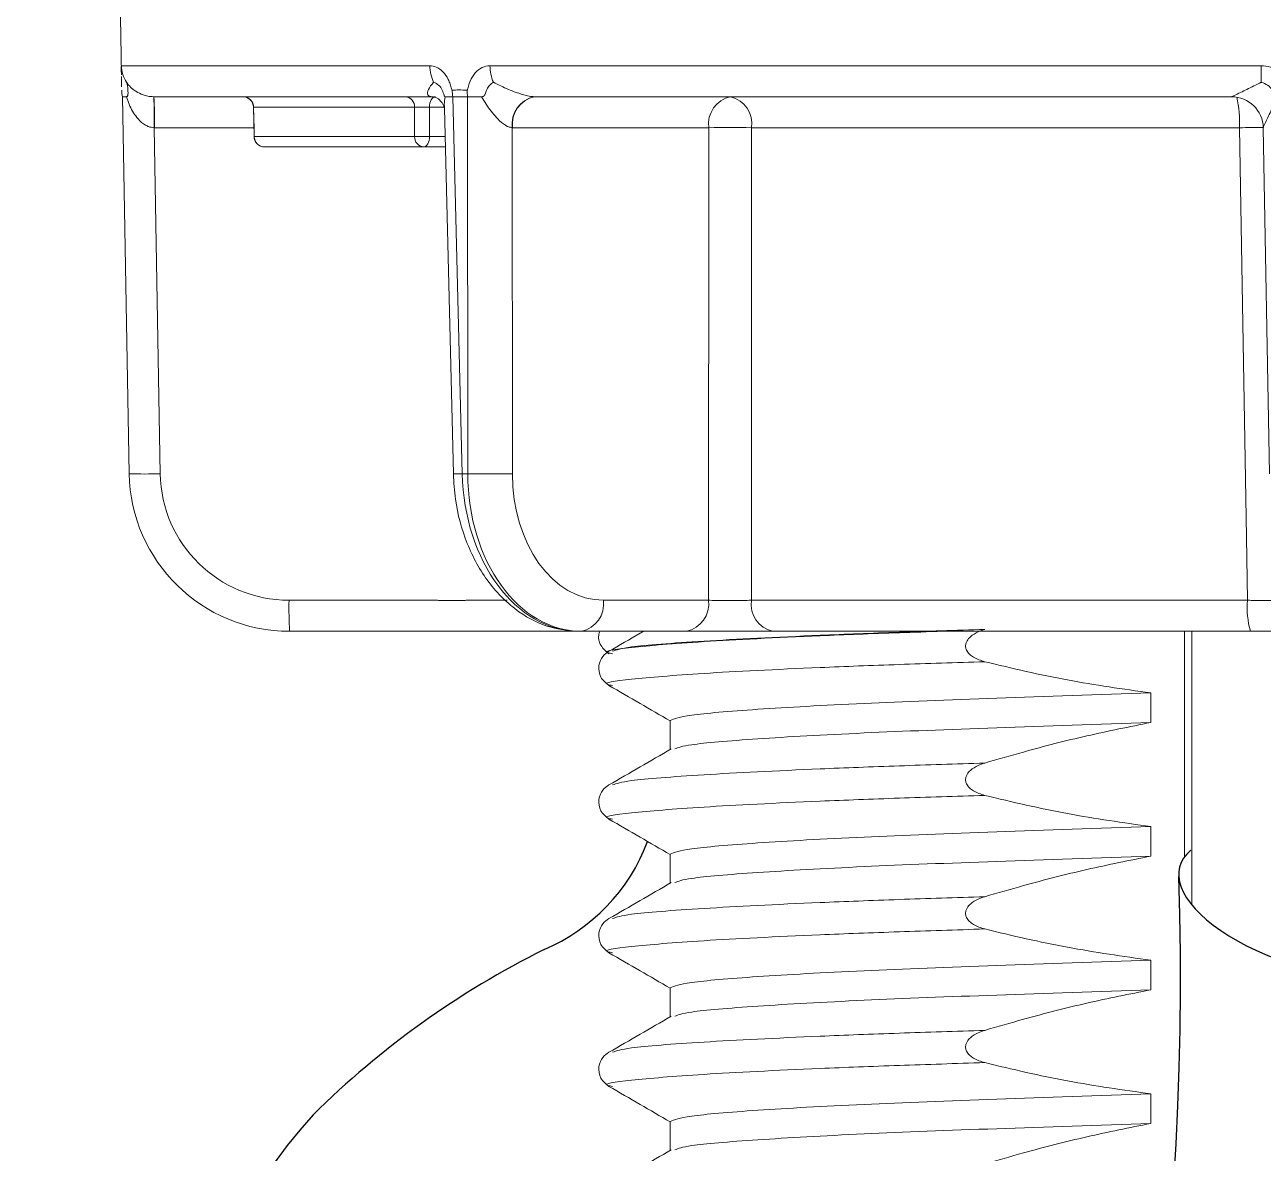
# Model space of a CAD drawing. Header units: inches. Extents: x 4.3 to 18.3, y 1.7 to 16.3.
# Drawn here: x 4.926 to 5.505, y 11.757 to 12.285 of the extents above; entities that cross this region are included whole.
import ezdxf

# ---------------------------------------------------------------- set-up
doc = ezdxf.new("R2010")
doc.units = ezdxf.units.IN
doc.header["$MEASUREMENT"] = 0
doc.layers.add('Object', color=4, linetype='Continuous')

msp = doc.modelspace()

# ---------------------------------------------------------------- linework, layer by layer
at = {"layer": 'Object', "color": 4, "linetype": 'Continuous', "lineweight": 15}
for p, q in [((4.970541, 12.301461), (4.971234, 12.261741)), ((4.971261, 12.265967), (5.115483, 12.265967)), ((5.143577, 12.265967), (5.504127, 12.265967)), ((4.971756, 12.251461), (4.973577, 12.251461)), ((4.974885, 12.075152), (4.971756, 12.251461)), ((4.973888, 12.250518), (4.973577, 12.251461)), ((4.986378, 12.251461), (4.986487, 12.251461)), ((5.116888, 12.251461), (4.986487, 12.251461)), ((5.116888, 12.251461), (5.116814, 12.251461)), ((5.122585, 12.251461), (5.122474, 12.250518)), ((5.122585, 12.251461), (5.126277, 12.251461)), ((5.126277, 12.251461), (5.130629, 12.075152)), ((5.126277, 12.251461), (5.13312, 12.251461)), ((5.133194, 12.075152), (5.13312, 12.251461)), ((5.13312, 12.251461), (5.139612, 12.251461)), ((5.140183, 12.250518), (5.139612, 12.251461)), ((5.164331, 12.251461), (5.164414, 12.251461)), ((5.490412, 12.251461), (5.164414, 12.251461)), ((5.490412, 12.251461), (5.490417, 12.251461)), ((5.032987, 12.246561), (5.033264, 12.23286)), ((5.033002, 12.246562), (5.033049, 12.246548)), ((5.108307, 12.246548), (5.033049, 12.246548)), ((5.108373, 12.232874), (5.108307, 12.246548)), ((5.122227, 12.246548), (5.115289, 12.246548)), ((5.122262, 12.246082), (5.126483, 12.075045)), ((4.986738, 12.236955), (4.986521, 12.236956)), ((4.986521, 12.236956), (4.989393, 12.075152)), ((5.033181, 12.236955), (4.986738, 12.236955)), ((5.154155, 12.236955), (5.153999, 12.236956)), ((5.153999, 12.236956), (5.154067, 12.075152)), ((5.245875, 12.236955), (5.154155, 12.236955)), ((5.245761, 12.015967), (5.245875, 12.236955)), ((5.494034, 12.236955), (5.265879, 12.236955)), ((5.50804, 12.075152), (5.505168, 12.236956)), ((5.033252, 12.23286), (5.033327, 12.232874)), ((5.033327, 12.232874), (5.108373, 12.232874)), ((5.115356, 12.232874), (5.122588, 12.232874)), ((5.112559, 12.227961), (5.038251, 12.227961)), ((5.122709, 12.227961), (5.112559, 12.227961)), ((5.130629, 12.075152), (5.133194, 12.075152)), ((5.049629, 12.015967), (5.117913, 12.015967)), ((5.1324, 12.015967), (5.151553, 12.015967)), ((5.196655, 12.015967), (5.245761, 12.015967)), ((5.26586, 12.015967), (5.497827, 12.015967)), ((5.118164, 12.001461), (5.04988, 12.001461)), ((5.186397, 12.001461), (5.147139, 12.001461)), ((5.186397, 12.001461), (5.185267, 12.001461)), ((5.235503, 12.001461), (5.186397, 12.001461)), ((5.499151, 12.001461), (5.275699, 12.001461)), ((5.468413, 12.001461), (5.468413, 11.896067)), ((5.471706, 12.001461), (5.471847, 11.873445)), ((5.452605, 11.958812), (5.452605, 11.972626)), ((5.227913, 11.959769), (5.227913, 11.946191)), ((5.452605, 11.896312), (5.452605, 11.910126)), ((5.227913, 11.897269), (5.227913, 11.883691)), ((5.452605, 11.833812), (5.452605, 11.847626)), ((5.227913, 11.834768), (5.227913, 11.821191)), ((5.452605, 11.771312), (5.452605, 11.785126)), ((5.227913, 11.772269), (5.227913, 11.758691))]:
    msp.add_line(p, q, dxfattribs=at)
at = {"layer": 'Object', "color": 4, "linetype": 'Continuous', "lineweight": 15, "flags": 128}
for points in [[(5.118086, 12.251461), (5.117546, 12.251367), (5.117027, 12.251088), (5.116547, 12.250636), (5.116125, 12.250027), (5.115777, 12.249284), (5.115516, 12.248434), (5.115351, 12.247511), (5.115289, 12.246548)], [(5.033049, 12.246548), (5.033252, 12.236551), (5.033327, 12.232874)], [(5.115289, 12.246548), (5.115322, 12.239799), (5.115356, 12.232874)], [(5.265879, 12.236955), (5.265875, 12.207435), (5.265864, 12.089357), (5.26586, 12.015967)], [(5.497827, 12.015967), (5.49732, 12.045486), (5.495294, 12.163564), (5.494034, 12.236955)], [(5.115356, 12.232874), (5.115294, 12.231911), (5.11513, 12.230987), (5.114868, 12.230138), (5.11452, 12.229395), (5.114098, 12.228785), (5.113618, 12.228333), (5.113099, 12.228055), (5.112559, 12.227961)]]:
    msp.add_lwpolyline(points, dxfattribs=at)
at = {"layer": 'Object', "color": 4, "linetype": 'Continuous', "lineweight": 15}
for centre, radius, start, end in [((4.986024, 12.266224), 0.014765, 180.998891, 212.948256), ((5.134036, 12.266092), 0.018554, 180.384506, 205.192251), ((5.16325, 12.266072), 0.019673, 180.304585, 203.605418), ((5.742322, 12.265929), 0.238195, 179.990785, 181.860897), ((4.986117, 12.254786), 0.014741, 181.020145, 193.035315), ((5.146133, 12.25536), 0.020235, 182.371028, 191.111052), ((5.153226, 12.254163), 0.020286, 178.983274, 187.65538), ((4.773005, 12.2421), 0.213578, 358.619797, 2.512133), ((4.77478, 12.240539), 0.211988, 359.03122, 2.953247), ((5.027976, 12.246461), 0.005, 1.214175, 89.997121), ((5.028088, 12.246499), 0.004962, 0.562527, 89.580978), ((5.103686, 12.24685), 0.004631, 356.256498, 84.596393), ((5.167033, 12.238605), 0.013137, 101.867044, 187.212503), ((5.167095, 12.238684), 0.013055, 101.851815, 187.612534), ((5.258814, 12.238684), 0.013055, 101.850924, 187.612653), ((5.253054, 12.238865), 0.012967, 351.526857, 76.260313), ((5.49041, 12.236701), 0.01476, 0.988513, 89.971377), ((5.445856, 12.240075), 0.04828, 356.294717, 13.39955), ((5.255877, 11.711302), 0.525748, 88.909917, 91.090083), ((5.503756, 11.705981), 0.531063, 89.847847, 91.048926), ((5.038251, 12.232961), 0.005, 181.159893, 270), ((5.038288, 12.232922), 0.004962, 180.56213, 269.576255), ((5.112995, 12.232572), 0.004632, 176.267277, 264.603454), ((5.111864, 12.390958), 0.158123, 268.734644, 271.265356), ((4.982139, 12.277209), 0.202187, 267.943908, 272.056092), ((5.165024, 10.655413), 1.420155, 91.387804, 91.555096), ((5.143631, 12.570941), 0.495899, 268.79409, 271.20591), ((5.261587, 12.012383), 0.211988, 179.03122, 182.953247), ((5.183715, 12.014237), 0.013055, 281.850924, 7.612653), ((5.232821, 12.014238), 0.013055, 281.851998, 7.611578), ((5.278704, 12.014089), 0.012981, 171.682262, 256.616669), ((5.538991, 12.012413), 0.041318, 175.064982, 195.370465)]:
    msp.add_arc(centre, radius, start, end, dxfattribs=at)
at = {"layer": 'Object', "color": 2}
for centre, radius, start, end in [((5.13369, 11.934761), 0.089391, 293.179588, 339.298666), ((5.354945, 11.478449), 0.417852, 116.442456, 134.725868)]:
    msp.add_arc(centre, radius, start, end, dxfattribs=at)
at = {"layer": 'Object', "color": 3}
for centre, radius, start, end in [((4.062424, 11.838342), 1.404098, 315.731783, 1.98041), ((3.925841, 11.891124), 1.674493, 322.541115, 358.90703)]:
    msp.add_arc(centre, radius, start, end, dxfattribs=at)
at = {"layer": 'Object', "color": 4, "linetype": 'Continuous', "lineweight": 15}
for centre, major_axis, ratio, start_param, end_param in [((5.049862, 12.076461), (-0.036783, 0.065366), 0.9997207, 1.075812, 2.6291551), ((5.049611, 12.076203), (-0.031926, 0.051086), 0.9996693, 1.0298409, 2.5831839), ((5.184536, 12.076461), (-0.001512, 0.074992), 0.7189033, 1.5737517, 3.1270948), ((5.187127, 12.076461), (0.001512, 0.074992), 0.7189033, 1.6027475, 3.1560905), ((5.197386, 12.076203), (0.001512, 0.060226), 0.7188256, 1.6062962, 3.1596392)]:
    msp.add_ellipse(centre, major_axis=major_axis, ratio=ratio, start_param=start_param, end_param=end_param, dxfattribs=at)
at = {"layer": 'Object', "color": 3}
msp.add_ellipse((5.532868, 11.87288), major_axis=(-0.066728, 0.01862), ratio=0.4353027, start_param=-0.2929029, end_param=3.3034226, dxfattribs=at)
at = {"layer": 'Object', "color": 2}
msp.add_ellipse((5.714499, 11.127532), major_axis=(-0.643474, 0.658309), ratio=0.5131925, start_param=0.030898, end_param=1.263206, dxfattribs=at)
at = {"layer": 'Object', "color": 4, "linetype": 'Continuous', "lineweight": 15}
for points, knots in [([(4.971234, 12.261741), (4.971218, 12.262817), (4.971186, 12.264947), (4.971215, 12.265894), (4.971253, 12.265955), (4.971261, 12.265967)], [0, 0, 0, 0, 0.4470514, 0.8852288, 1, 1, 1, 1]), ([(5.115483, 12.265967), (5.116486, 12.265841), (5.118629, 12.265573), (5.121681, 12.263328), (5.12379, 12.260312), (5.125008, 12.257422), (5.125487, 12.255711), (5.125757, 12.254741), (5.125851, 12.254559), (5.12589, 12.254527), (5.125906, 12.254523), (5.125914, 12.254523), (5.125915, 12.254523)], [0, 0, 0, 0, 0.2203501, 0.470602, 0.7192406, 0.8427745, 0.9657643, 0.990346, 0.9965854, 0.9983319, 0.9997903, 1, 1, 1, 1]), ([(5.132943, 12.254523), (5.132947, 12.254523), (5.132957, 12.254524), (5.132979, 12.254534), (5.133019, 12.254579), (5.133124, 12.254814), (5.133375, 12.255852), (5.134083, 12.258424), (5.135883, 12.261971), (5.138961, 12.264882), (5.141708, 12.265898), (5.143256, 12.265955), (5.143577, 12.265967)], [0, 0, 0, 0, 0.0008386, 0.0022508, 0.0046599, 0.0116469, 0.0430968, 0.1680492, 0.422581, 0.6814962, 0.9338869, 1, 1, 1, 1]), ([(5.504127, 12.265967), (5.505619, 12.265841), (5.508807, 12.265573), (5.513262, 12.263328), (5.516292, 12.260312), (5.518013, 12.257422), (5.51868, 12.255711), (5.519053, 12.254741), (5.519187, 12.254559), (5.519244, 12.254527), (5.519267, 12.254523), (5.519278, 12.254523), (5.519279, 12.254523)], [0, 0, 0, 0, 0.220354, 0.4706048, 0.7192407, 0.8427772, 0.9657641, 0.9903463, 0.9965871, 0.9983343, 0.9997902, 1, 1, 1, 1]), ([(4.97125, 12.260979), (4.971251, 12.26085), (4.971268, 12.259658), (4.971309, 12.257775), (4.971345, 12.256095)], [0, 0, 0, 0, 0.1079857, 1, 1, 1, 1]), ([(4.973577, 12.251461), (4.973587, 12.251461), (4.973715, 12.251463), (4.973939, 12.251535), (4.974185, 12.251857), (4.974318, 12.252386), (4.974351, 12.253436), (4.974288, 12.255099), (4.974122, 12.256981), (4.973825, 12.25786), (4.97364, 12.258183), (4.973633, 12.258194)], [0, 0, 0, 0, 0.0060038, 0.0724385, 0.1278743, 0.1829958, 0.2548949, 0.4400158, 0.689038, 0.9895168, 1, 1, 1, 1]), ([(4.973633, 12.258194), (4.974066, 12.25762), (4.97532, 12.255955), (4.978002, 12.253733), (4.981682, 12.252115), (4.984463, 12.251534), (4.985885, 12.25148), (4.986378, 12.251461)], [0, 0, 0, 0, 0.1962339, 0.569411, 0.7986295, 0.9302394, 1, 1, 1, 1]), ([(5.116814, 12.251461), (5.116267, 12.251516), (5.115408, 12.251602), (5.114447, 12.252245), (5.114117, 12.253733), (5.115297, 12.255955), (5.116747, 12.25762), (5.117247, 12.258194)], [0, 0, 0, 0, 0.1282321, 0.2012769, 0.4305201, 0.8037415, 1, 1, 1, 1]), ([(5.117247, 12.258194), (5.117276, 12.258183), (5.118116, 12.257871), (5.119692, 12.256939), (5.121375, 12.254835), (5.121931, 12.252592), (5.122295, 12.251686), (5.12245, 12.251488), (5.122543, 12.251469), (5.122585, 12.251461)], [0, 0, 0, 0, 0.0104835, 0.3005903, 0.5927772, 0.8425902, 0.8982471, 0.9538171, 1, 1, 1, 1]), ([(5.125915, 12.254523), (5.126945, 12.25457), (5.129269, 12.254676), (5.131629, 12.254578), (5.132943, 12.254523)], [0, 0, 0, 0, 0.4431588, 1, 1, 1, 1]), ([(5.139612, 12.251461), (5.139637, 12.251461), (5.139894, 12.251464), (5.14035, 12.251538), (5.140894, 12.251866), (5.141276, 12.252403), (5.141618, 12.253458), (5.142179, 12.255122), (5.143472, 12.25699), (5.14458, 12.257863), (5.145202, 12.258183), (5.145223, 12.258194)], [0, 0, 0, 0, 0.0071968, 0.0732674, 0.1290909, 0.1845786, 0.2574572, 0.442238, 0.6918509, 0.9895201, 1, 1, 1, 1]), ([(5.145223, 12.258194), (5.146374, 12.25762), (5.149714, 12.255955), (5.154856, 12.253733), (5.159888, 12.252115), (5.162789, 12.251534), (5.163934, 12.25148), (5.164331, 12.251461)], [0, 0, 0, 0, 0.1962388, 0.5694087, 0.7986297, 0.9302407, 1, 1, 1, 1]), ([(5.490417, 12.251461), (5.490552, 12.251516), (5.490764, 12.251602), (5.49211, 12.252245), (5.495151, 12.253733), (5.499649, 12.255955), (5.503073, 12.25762), (5.504253, 12.258194)], [0, 0, 0, 0, 0.128233, 0.2012747, 0.4305201, 0.8037393, 1, 1, 1, 1]), ([(5.504253, 12.258194), (5.504289, 12.258183), (5.505333, 12.257871), (5.5073, 12.256939), (5.509641, 12.254835), (5.510256, 12.252592), (5.511173, 12.251686), (5.51166, 12.251488), (5.511981, 12.251469), (5.512126, 12.251461)], [0, 0, 0, 0, 0.0104871, 0.3005974, 0.5927815, 0.8425882, 0.8982453, 0.9538129, 1, 1, 1, 1]), ([(4.986521, 12.236956), (4.985648, 12.237073), (4.984242, 12.237263), (4.981592, 12.238577), (4.978202, 12.241611), (4.97557, 12.246047), (4.974319, 12.249373), (4.973888, 12.250518)], [0, 0, 0, 0, 0.1256689, 0.2024218, 0.4310798, 0.8041644, 1, 1, 1, 1]), ([(5.116958, 12.251456), (5.11697, 12.251458), (5.117009, 12.251463), (5.118447, 12.251132), (5.121108, 12.24934), (5.122286, 12.246285), (5.122251, 12.246226), (5.12224, 12.246207)], [0, 0, 0, 0, 0.0794673, 0.2493182, 0.4844761, 0.8353988, 1, 1, 1, 1]), ([(5.122474, 12.250518), (5.12233, 12.249349), (5.122141, 12.247804), (5.12233, 12.246421), (5.122376, 12.246085)], [0, 0, 0, 0, 0.7570944, 1, 1, 1, 1]), ([(5.153999, 12.236956), (5.153341, 12.237073), (5.15228, 12.237263), (5.149945, 12.238577), (5.146473, 12.241611), (5.14302, 12.246047), (5.140909, 12.249373), (5.140183, 12.250518)], [0, 0, 0, 0, 0.12566961, 0.20242175, 0.43107935, 0.80416144, 1, 1, 1, 1]), ([(5.511641, 12.250518), (5.511059, 12.249373), (5.509369, 12.246047), (5.507208, 12.241612), (5.505696, 12.238344), (5.505193, 12.237138), (5.505175, 12.237004), (5.505168, 12.236956)], [0, 0, 0, 0, 0.1958177, 0.5688637, 0.7974963, 0.9259704, 1, 1, 1, 1]), ([(5.108307, 12.246548), (5.10866, 12.246557), (5.109368, 12.246575), (5.110909, 12.246587), (5.112589, 12.246584), (5.114119, 12.246571), (5.114947, 12.246555), (5.115289, 12.246548)], [0, 0, 0, 0, 0.212711, 0.4253761, 0.6379771, 0.8506062, 1, 1, 1, 1]), ([(5.126483, 12.075045), (5.126722, 12.071113), (5.127403, 12.059918), (5.132293, 12.042041), (5.142374, 12.023655), (5.156048, 12.010269), (5.170962, 12.002682), (5.180845, 12.001838), (5.185267, 12.001461)], [0, 0, 0, 0, 0.1042223, 0.2967428, 0.4915348, 0.6876824, 0.8602785, 1, 1, 1, 1]), ([(5.1324, 12.015967), (5.132145, 12.015943), (5.131635, 12.015895), (5.128847, 12.015868), (5.124921, 12.015878), (5.121023, 12.015919), (5.118642, 12.015956), (5.117913, 12.015967)], [0, 0, 0, 0, 0.2251741, 0.450299, 0.6753844, 0.9004908, 1, 1, 1, 1]), ([(5.26586, 12.015967), (5.264514, 12.015943), (5.261822, 12.015895), (5.256829, 12.015868), (5.25184, 12.015878), (5.248097, 12.015919), (5.246309, 12.015956), (5.245761, 12.015967)], [0, 0, 0, 0, 0.2251712, 0.4502963, 0.6753852, 0.9004883, 1, 1, 1, 1]), ([(5.511261, 12.015967), (5.511127, 12.015943), (5.510858, 12.015895), (5.508389, 12.015868), (5.5047, 12.015878), (5.500915, 12.015919), (5.498551, 12.015956), (5.497827, 12.015967)], [0, 0, 0, 0, 0.225171, 0.4502988, 0.6753818, 0.9004904, 1, 1, 1, 1]), ([(5.118164, 12.001461), (5.119623, 12.001461), (5.124384, 12.001461), (5.132177, 12.001461), (5.14003, 12.001461), (5.145606, 12.001461), (5.146628, 12.001461), (5.147139, 12.001461)], [0, 0, 0, 0, 0.099493, 0.324596, 0.5497085, 0.7748527, 1, 1, 1, 1]), ([(5.195187, 12.001714), (5.194947, 12.001241), (5.193921, 11.999223), (5.195044, 11.994316), (5.197794, 11.992113), (5.1992, 11.990987)], [0, 0, 0, 0, 0.1302671, 0.5553475, 1, 1, 1, 1]), ([(5.200883, 11.990961), (5.200098, 11.991115), (5.195122, 11.992093), (5.207679, 11.993865), (5.239817, 11.996638), (5.287262, 11.998982), (5.327675, 12.000579), (5.348399, 12.001242), (5.355232, 12.001461)], [0, 0, 0, 0, 0.0456, 0.2893639, 0.5417428, 0.7941217, 0.932114, 1, 1, 1, 1]), ([(5.215406, 12.001461), (5.214863, 12.001147), (5.209465, 11.998026), (5.204066, 11.994906), (5.199211, 11.992099)], [0.44403912, 0.44403912, 0.44403912, 0.44403912, 0.49997751, 1, 1, 1, 1]), ([(5.200909, 11.992125), (5.202777, 11.99278), (5.20703, 11.994272), (5.240658, 11.996872), (5.287, 11.99922), (5.33383, 12.001039), (5.361387, 12.001912), (5.374971, 12.002342)], [0, 0, 0, 0, 0.2027508, 0.4617392, 0.7207278, 0.862334, 1, 1, 1, 1]), ([(5.235503, 12.001461), (5.236599, 12.001461), (5.240174, 12.001461), (5.24766, 12.001461), (5.257637, 12.001461), (5.267623, 12.001461), (5.273007, 12.001461), (5.275699, 12.001461)], [0, 0, 0, 0, 0.0994907, 0.3245956, 0.5497065, 0.7748549, 1, 1, 1, 1]), ([(5.374971, 11.98725), (5.373144, 11.987811), (5.370557, 11.988606), (5.367737, 11.990686), (5.366422, 11.992369), (5.36591, 11.99414), (5.366034, 11.995674), (5.366761, 11.997365), (5.368606, 11.99944), (5.371527, 12.001183), (5.373924, 12.001989), (5.374971, 12.002342)], [0, 0, 0, 0, 0.2273152, 0.3218077, 0.4171591, 0.4780392, 0.5390736, 0.5981201, 0.6963064, 0.8672009, 1, 1, 1, 1]), ([(5.499151, 12.001461), (5.500595, 12.001461), (5.505306, 12.001461), (5.512032, 12.001461), (5.515881, 12.001461), (5.517418, 12.001461)], [0, 0, 0, 0, 0.2098499, 0.6846393, 1, 1, 1, 1]), ([(5.199202, 11.992094), (5.198215, 11.991394), (5.196099, 11.989892), (5.194016, 11.985364), (5.194939, 11.979527), (5.197759, 11.97728), (5.1992, 11.97613)], [0, 0, 0, 0, 0.21116137, 0.45282222, 0.7202522, 1, 1, 1, 1]), ([(5.200883, 11.976104), (5.200098, 11.976258), (5.195122, 11.977236), (5.207666, 11.979008), (5.239869, 11.98178), (5.287107, 11.984128), (5.333811, 11.985948), (5.361381, 11.98682), (5.374971, 11.98725)], [0, 0, 0, 0, 0.042766, 0.2713804, 0.5080743, 0.7447683, 0.8741847, 1, 1, 1, 1]), ([(5.452605, 11.972626), (5.439585, 11.974475), (5.420031, 11.977254), (5.394223, 11.982606), (5.381391, 11.985701), (5.374971, 11.98725)], [0, 0, 0, 0, 0.4989666, 0.7493786, 1, 1, 1, 1]), ([(5.199201, 11.97613), (5.204057, 11.973323), (5.213628, 11.967791), (5.223198, 11.962258), (5.227913, 11.959532)], [0, 0, 0, 0, 0.5073296, 1, 1, 1, 1]), ([(5.227913, 11.959769), (5.229878, 11.960576), (5.233878, 11.962219), (5.265995, 11.964976), (5.315323, 11.967734), (5.378671, 11.970163), (5.427965, 11.971805), (5.452605, 11.972626)], [0, 0, 0, 0, 0.1975998, 0.4021857, 0.6067714, 0.8034351, 1, 1, 1, 1]), ([(5.229962, 11.946456), (5.231646, 11.947101), (5.23552, 11.948582), (5.26614, 11.951164), (5.315286, 11.953919), (5.37868, 11.956349), (5.427968, 11.957991), (5.452605, 11.958812)], [0, 0, 0, 0, 0.1639951, 0.3771491, 0.5903029, 0.7952029, 1, 1, 1, 1]), ([(5.374971, 11.939842), (5.380982, 11.94159), (5.396774, 11.946183), (5.422601, 11.952814), (5.442598, 11.956811), (5.452605, 11.958812)], [0, 0, 0, 0, 0.2349026, 0.6171219, 1, 1, 1, 1]), ([(5.228341, 11.946439), (5.223486, 11.943632), (5.213777, 11.938018), (5.204066, 11.932406), (5.199211, 11.929599)], [0, 0, 0, 0, 0.4999819, 1, 1, 1, 1]), ([(5.200909, 11.929625), (5.202777, 11.93028), (5.20703, 11.931772), (5.240658, 11.934372), (5.287, 11.93672), (5.33383, 11.938539), (5.361387, 11.939412), (5.374971, 11.939842)], [0, 0, 0, 0, 0.2027508, 0.4617392, 0.7207278, 0.862334, 1, 1, 1, 1]), ([(5.374971, 11.92475), (5.373144, 11.925311), (5.370557, 11.926107), (5.367737, 11.928186), (5.366422, 11.929869), (5.36591, 11.93164), (5.366034, 11.933174), (5.366761, 11.934865), (5.368606, 11.93694), (5.371527, 11.938683), (5.373924, 11.939489), (5.374971, 11.939842)], [0, 0, 0, 0, 0.2273191, 0.3218043, 0.4171556, 0.4780356, 0.5390698, 0.5981271, 0.6963132, 0.8672011, 1, 1, 1, 1]), ([(5.199202, 11.929594), (5.198215, 11.928894), (5.196099, 11.927391), (5.194016, 11.922864), (5.194939, 11.917027), (5.197759, 11.914779), (5.1992, 11.91363)], [0, 0, 0, 0, 0.2111633, 0.4528235, 0.7202529, 1, 1, 1, 1]), ([(5.200883, 11.913604), (5.200098, 11.913758), (5.195122, 11.914736), (5.207666, 11.916509), (5.239869, 11.91928), (5.287107, 11.921628), (5.333811, 11.923447), (5.361381, 11.92432), (5.374971, 11.92475)], [0, 0, 0, 0, 0.042766, 0.2713804, 0.5080743, 0.7447684, 0.8741847, 1, 1, 1, 1]), ([(5.452605, 11.910126), (5.439585, 11.911975), (5.420031, 11.914753), (5.394223, 11.920106), (5.381391, 11.923201), (5.374971, 11.92475)], [0, 0, 0, 0, 0.4989663, 0.7493785, 1, 1, 1, 1]), ([(5.199201, 11.91363), (5.204057, 11.910823), (5.213628, 11.905291), (5.223198, 11.899758), (5.227913, 11.897032)], [0, 0, 0, 0, 0.5073319, 1, 1, 1, 1]), ([(5.227913, 11.897269), (5.229878, 11.898076), (5.233878, 11.899719), (5.265995, 11.902476), (5.315323, 11.905234), (5.378671, 11.907663), (5.427965, 11.909305), (5.452605, 11.910126)], [0, 0, 0, 0, 0.1975998, 0.4021857, 0.6067714, 0.8034351, 1, 1, 1, 1]), ([(5.229962, 11.883956), (5.231646, 11.884601), (5.23552, 11.886083), (5.26614, 11.888663), (5.315286, 11.89142), (5.37868, 11.893849), (5.427968, 11.895491), (5.452605, 11.896312)], [0, 0, 0, 0, 0.1639951, 0.3771491, 0.5903029, 0.7952029, 1, 1, 1, 1]), ([(5.374971, 11.877342), (5.380982, 11.87909), (5.396774, 11.883684), (5.422601, 11.890314), (5.442598, 11.894311), (5.452605, 11.896312)], [0, 0, 0, 0, 0.2349028, 0.6171215, 1, 1, 1, 1]), ([(5.228341, 11.883938), (5.223486, 11.881132), (5.213777, 11.875518), (5.204066, 11.869906), (5.199211, 11.867099)], [0, 0, 0, 0, 0.4999819, 1, 1, 1, 1]), ([(5.200909, 11.867125), (5.202777, 11.86778), (5.20703, 11.869272), (5.240658, 11.871872), (5.287, 11.87422), (5.33383, 11.87604), (5.361387, 11.876912), (5.374971, 11.877342)], [0, 0, 0, 0, 0.2027508, 0.4617392, 0.7207277, 0.862334, 1, 1, 1, 1]), ([(5.374971, 11.86225), (5.373144, 11.862811), (5.370557, 11.863606), (5.367737, 11.865686), (5.366422, 11.867369), (5.36591, 11.86914), (5.366034, 11.870674), (5.366761, 11.872365), (5.368606, 11.87444), (5.371527, 11.876183), (5.373924, 11.876989), (5.374971, 11.877342)], [0, 0, 0, 0, 0.2273184, 0.3218105, 0.4171615, 0.47803, 0.5390758, 0.598122, 0.6963078, 0.8672015, 1, 1, 1, 1]), ([(5.199202, 11.867094), (5.198215, 11.866394), (5.196099, 11.864892), (5.194016, 11.860364), (5.194939, 11.854527), (5.197759, 11.852279), (5.1992, 11.85113)], [0, 0, 0, 0, 0.21116048, 0.45282031, 0.72025338, 1, 1, 1, 1]), ([(5.200883, 11.851104), (5.200098, 11.851258), (5.195122, 11.852236), (5.207666, 11.854009), (5.239869, 11.85678), (5.287107, 11.859128), (5.333811, 11.860947), (5.361381, 11.86182), (5.374971, 11.86225)], [0, 0, 0, 0, 0.042766, 0.2713804, 0.5080744, 0.7447683, 0.8741847, 1, 1, 1, 1]), ([(5.452605, 11.847626), (5.439585, 11.849476), (5.420031, 11.852254), (5.394223, 11.857606), (5.381391, 11.860701), (5.374971, 11.86225)], [0, 0, 0, 0, 0.498967, 0.7493785, 1, 1, 1, 1]), ([(5.199201, 11.85113), (5.204057, 11.848323), (5.213628, 11.842791), (5.223198, 11.837258), (5.227913, 11.834532)], [0, 0, 0, 0, 0.5073275, 1, 1, 1, 1]), ([(5.227913, 11.834768), (5.229878, 11.835576), (5.233878, 11.837219), (5.265995, 11.839976), (5.315323, 11.842734), (5.378671, 11.845162), (5.427965, 11.846805), (5.452605, 11.847626)], [0, 0, 0, 0, 0.1975998, 0.4021857, 0.6067714, 0.8034351, 1, 1, 1, 1]), ([(5.229962, 11.821456), (5.231646, 11.822101), (5.23552, 11.823583), (5.26614, 11.826163), (5.315286, 11.828919), (5.37868, 11.831349), (5.427968, 11.832991), (5.452605, 11.833812)], [0, 0, 0, 0, 0.1639951, 0.3771491, 0.5903029, 0.7952029, 1, 1, 1, 1]), ([(5.374971, 11.814842), (5.380982, 11.81659), (5.396774, 11.821183), (5.422601, 11.827814), (5.442598, 11.831811), (5.452605, 11.833812)], [0, 0, 0, 0, 0.2349028, 0.6171223, 1, 1, 1, 1]), ([(5.228341, 11.821438), (5.223486, 11.818632), (5.213776, 11.813019), (5.204066, 11.807406), (5.199211, 11.804599)], [0, 0, 0, 0, 0.49997751, 1, 1, 1, 1]), ([(5.200909, 11.804625), (5.202777, 11.80528), (5.20703, 11.806772), (5.240658, 11.809372), (5.287, 11.81172), (5.33383, 11.813539), (5.361387, 11.814412), (5.374971, 11.814842)], [0, 0, 0, 0, 0.2027508, 0.4617392, 0.7207278, 0.862334, 1, 1, 1, 1]), ([(5.374971, 11.79975), (5.373144, 11.800311), (5.370557, 11.801106), (5.367737, 11.803186), (5.366422, 11.804869), (5.36591, 11.80664), (5.366034, 11.808174), (5.366761, 11.809865), (5.368606, 11.81194), (5.371527, 11.813683), (5.373924, 11.814489), (5.374971, 11.814842)], [0, 0, 0, 0, 0.2273152, 0.3218077, 0.4171591, 0.4780392, 0.5390736, 0.5981201, 0.6963064, 0.8672009, 1, 1, 1, 1]), ([(5.199202, 11.804594), (5.198215, 11.803894), (5.196099, 11.802392), (5.194016, 11.797864), (5.194939, 11.792027), (5.197759, 11.78978), (5.1992, 11.78863)], [0, 0, 0, 0, 0.2111633, 0.4528235, 0.7202529, 1, 1, 1, 1]), ([(5.200883, 11.788604), (5.200098, 11.788758), (5.195122, 11.789736), (5.207666, 11.791509), (5.239869, 11.79428), (5.287107, 11.796628), (5.333811, 11.798448), (5.361381, 11.79932), (5.374971, 11.79975)], [0, 0, 0, 0, 0.042766, 0.2713804, 0.5080743, 0.7447684, 0.8741847, 1, 1, 1, 1]), ([(5.452605, 11.785126), (5.439585, 11.786975), (5.420031, 11.789754), (5.394223, 11.795106), (5.381391, 11.798201), (5.374971, 11.79975)], [0, 0, 0, 0, 0.4989666, 0.7493786, 1, 1, 1, 1]), ([(5.199201, 11.78863), (5.204057, 11.785823), (5.213628, 11.780291), (5.223198, 11.774758), (5.227913, 11.772032)], [0, 0, 0, 0, 0.5073296, 1, 1, 1, 1]), ([(5.227913, 11.772269), (5.229878, 11.773076), (5.233878, 11.774719), (5.265995, 11.777476), (5.315323, 11.780234), (5.378671, 11.782663), (5.427965, 11.784305), (5.452605, 11.785126)], [0, 0, 0, 0, 0.1975998, 0.4021857, 0.6067714, 0.8034351, 1, 1, 1, 1]), ([(5.229962, 11.758956), (5.231646, 11.759601), (5.23552, 11.761082), (5.26614, 11.763664), (5.315286, 11.766419), (5.37868, 11.768849), (5.427968, 11.770491), (5.452605, 11.771312)], [0, 0, 0, 0, 0.1639951, 0.3771491, 0.5903029, 0.7952029, 1, 1, 1, 1]), ([(5.374971, 11.752342), (5.380982, 11.75409), (5.396774, 11.758683), (5.422601, 11.765314), (5.442598, 11.769311), (5.452605, 11.771312)], [0, 0, 0, 0, 0.2349026, 0.6171219, 1, 1, 1, 1]), ([(5.228341, 11.758939), (5.223486, 11.756132), (5.213777, 11.750518), (5.204066, 11.744906), (5.199211, 11.742099)], [0, 0, 0, 0, 0.4999819, 1, 1, 1, 1])]:
    msp.add_open_spline(points, degree=3, knots=knots, dxfattribs=at)

doc.saveas('drawing.dxf')
